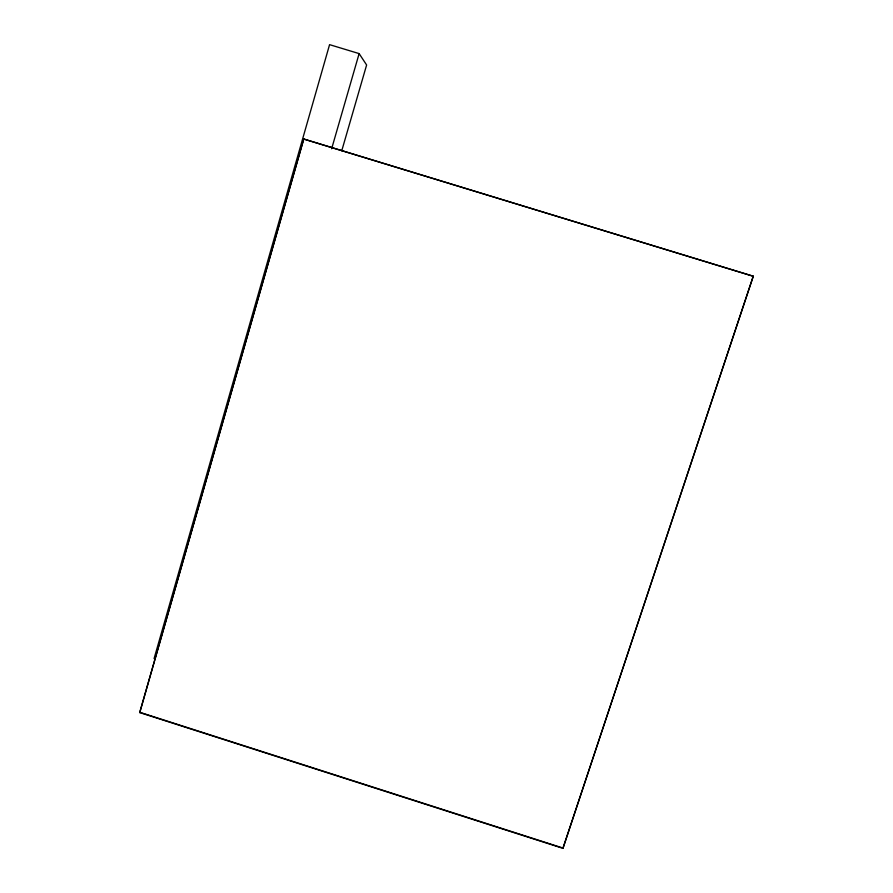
<?xml version="1.0" encoding="UTF-8"?>
<svg xmlns="http://www.w3.org/2000/svg" width="893" height="893" viewBox="0 0 893 893"><rect width="100%" height="100%" fill="white"/><g stroke="black" fill="none" stroke-linecap="round" stroke-linejoin="round"><path stroke-width="1.34" d="M154.076 658.61L329.573 44.65L359.131 53.602L366.621 64.988L341.773 150.705M139.732 712.581L303.754 138.995L753.268 276.216L562.947 848.35L139.732 712.581L303.754 138.995M331.638 148.763L359.131 53.602M753.268 276.216L562.947 848.35M303.888 139.096L753.123 276.227M139.955 712.346L561.597 847.602"/></g></svg>
